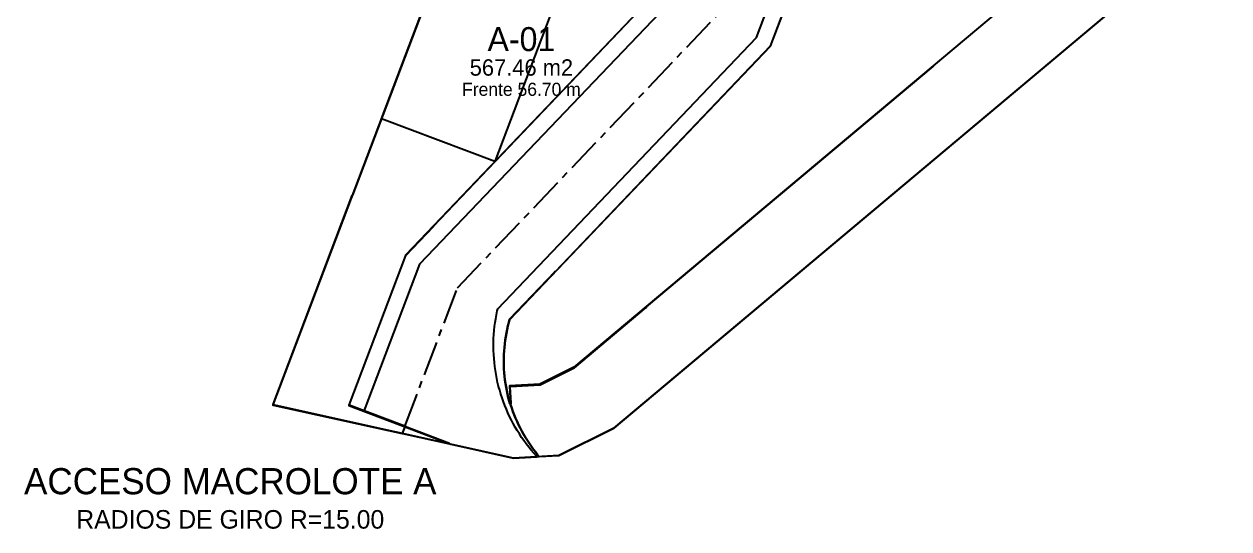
# Model space of a CAD drawing. Header units: metres. Extents: x 357856 to 358234, y 2285113 to 2285465.
# Drawn here: x 357856.5 to 357966.9, y 2285113.2 to 2285159.5 of the extents above; entities that cross this region are included whole.
import ezdxf
from ezdxf.enums import TextEntityAlignment as Align

# ---------------------------------------------------------------- set-up
doc = ezdxf.new("R2010")
doc.units = ezdxf.units.M
doc.linetypes.add('CENTER', pattern=[5.08, 3.175, -0.635, 0.635, -0.635])
for name, color, linetype in [('ACCESO', 1, 'Continuous'), ('BODEGA-HUELLA', 30, 'Continuous'), ('DONACION-AREA-VERDE', 3, 'Continuous'), ('LOTES', 2, 'Continuous'), ('POLIGONO', 5, 'Continuous'), ('TEXTO', 7, 'Continuous'), ('VIAL-ARROYO', 8, 'Continuous'), ('VIAL-DERECHO-VIA', 9, 'Continuous'), ('VIAL-EJE', 1, 'Continuous')]:
    doc.layers.add(name, color=color, linetype=linetype)

msp = doc.modelspace()

# ---------------------------------------------------------------- linework, layer by layer
at = {"layer": 'BODEGA-HUELLA'}
msp.add_lwpolyline([(357897.16, 2285171.79), (357907.55, 2285167.86), (357899.59, 2285146.86), (357889.2, 2285150.79), (357897.16, 2285171.79)], close=True, dxfattribs=at)
at = {"layer": 'DONACION-AREA-VERDE'}
msp.add_lwpolyline([(358058.69, 2285255.4), (357906.86, 2285128), (357906.86, 2285128), (357906.86, 2285128), (357906.86, 2285128), (357906.86, 2285128), (357906.86, 2285128), (357903.73, 2285126.45), (357903.73, 2285126.45), (357903.73, 2285126.45), (357903.73, 2285126.45), (357903.73, 2285126.45), (357903.73, 2285126.45), (357903.73, 2285126.45), (357903.73, 2285126.45), (357900.96, 2285126.29), (357900.96, 2285126.29), (357900.96, 2285126.29), (357900.96, 2285126.29), (357900.95, 2285126.29), (357900.95, 2285126.29), (357900.95, 2285126.29), (357900.95, 2285126.29), (357900.95, 2285126.29), (357900.95, 2285126.28), (357900.95, 2285126.28), (357900.95, 2285126.28), (357900.95, 2285126.28), (357900.95, 2285126.28), (357900.95, 2285126.28), (357900.95, 2285126.28), (357900.95, 2285126.28), (357900.95, 2285126.28), (357900.95, 2285126.28), (357900.95, 2285126.28), (357901.04, 2285124.62), (357901.04, 2285124.62), (357901.04, 2285124.62), (357901.04, 2285124.62), (357901.04, 2285124.62), (357901.04, 2285124.62), (357901.05, 2285124.59), (357901.05, 2285124.59), (357901.05, 2285124.59), (357901.05, 2285124.59), (357901.05, 2285124.59), (357901.05, 2285124.59), (357901.16, 2285124.27), (357901.16, 2285124.27), (357901.16, 2285124.27), (357901.16, 2285124.27), (357901.16, 2285124.27), (357901.16, 2285124.27), (357901.26, 2285123.96), (357901.26, 2285123.96), (357901.26, 2285123.96), (357901.26, 2285123.96), (357901.26, 2285123.96), (357901.26, 2285123.96), (357901.38, 2285123.65), (357901.38, 2285123.65), (357901.38, 2285123.65), (357901.38, 2285123.65), (357901.38, 2285123.65), (357901.38, 2285123.65), (357901.51, 2285123.34), (357901.51, 2285123.34), (357901.51, 2285123.34), (357901.51, 2285123.34), (357901.51, 2285123.34), (357901.51, 2285123.34), (357901.64, 2285123.04), (357901.64, 2285123.04), (357901.64, 2285123.04), (357901.64, 2285123.04), (357901.64, 2285123.04), (357901.64, 2285123.04), (357901.78, 2285122.74), (357901.78, 2285122.74), (357901.78, 2285122.74), (357901.78, 2285122.74), (357901.78, 2285122.74), (357901.78, 2285122.74), (357901.93, 2285122.44), (357901.93, 2285122.44), (357901.93, 2285122.44), (357901.93, 2285122.44), (357901.93, 2285122.44), (357901.93, 2285122.44), (357902.08, 2285122.15), (357902.08, 2285122.15), (357902.08, 2285122.15), (357902.08, 2285122.15), (357902.08, 2285122.15), (357902.08, 2285122.15), (357902.24, 2285121.86), (357902.24, 2285121.86), (357902.24, 2285121.86), (357902.24, 2285121.86), (357902.24, 2285121.86), (357902.24, 2285121.86), (357902.41, 2285121.57), (357902.41, 2285121.57), (357902.41, 2285121.57), (357902.41, 2285121.57), (357902.41, 2285121.57), (357902.41, 2285121.57), (357902.59, 2285121.29), (357902.59, 2285121.29), (357902.59, 2285121.29), (357902.59, 2285121.29), (357902.59, 2285121.29), (357902.59, 2285121.29), (357902.77, 2285121.02), (357902.77, 2285121.02), (357902.77, 2285121.02), (357902.77, 2285121.02), (357902.77, 2285121.02), (357902.77, 2285121.02), (357902.96, 2285120.74), (357902.96, 2285120.74), (357902.96, 2285120.74), (357902.96, 2285120.74), (357902.96, 2285120.74), (357902.96, 2285120.74), (357903.15, 2285120.48), (357903.15, 2285120.48), (357903.15, 2285120.48), (357903.15, 2285120.48), (357903.15, 2285120.48), (357903.15, 2285120.48), (357903.36, 2285120.21), (357903.36, 2285120.21), (357903.36, 2285120.21), (357903.36, 2285120.21), (357903.36, 2285120.21), (357903.36, 2285120.21), (357903.56, 2285119.96), (357903.56, 2285119.96), (357903.56, 2285119.96), (357903.56, 2285119.96), (357903.56, 2285119.96), (357903.56, 2285119.96), (357903.67, 2285119.83), (357903.67, 2285119.83), (357903.67, 2285119.83), (357903.67, 2285119.83), (357903.67, 2285119.83), (357903.67, 2285119.83), (357903.67, 2285119.83), (357903.67, 2285119.83), (357903.67, 2285119.83), (357903.67, 2285119.83), (357903.67, 2285119.83), (357903.67, 2285119.83), (357903.67, 2285119.82), (357903.67, 2285119.82), (357903.67, 2285119.82), (357903.67, 2285119.82), (357903.67, 2285119.82), (357903.67, 2285119.82), (357903.68, 2285119.82), (357903.68, 2285119.82), (357903.68, 2285119.82), (357903.68, 2285119.82), (357903.68, 2285119.82), (357903.68, 2285119.82), (357903.68, 2285119.82), (357903.68, 2285119.82), (357903.68, 2285119.82), (357903.68, 2285119.82), (357905.46, 2285119.92), (357905.46, 2285119.92), (357905.46, 2285119.92), (357905.46, 2285119.92), (357905.46, 2285119.92), (357905.46, 2285119.92), (357905.46, 2285119.92), (357905.46, 2285119.92), (357910.51, 2285122.42), (357910.51, 2285122.42), (357910.51, 2285122.42), (357910.51, 2285122.42), (357910.51, 2285122.42), (357910.51, 2285122.42), (358063.94, 2285251.16)], dxfattribs=at)
msp.add_lwpolyline([(357891.12, 2285121.96), (357891.12, 2285121.95), (357891.12, 2285121.95), (357891.12, 2285121.95), (357891.12, 2285121.95), (357891.12, 2285121.95), (357891.12, 2285121.95), (357891.12, 2285121.95), (357891.12, 2285121.95), (357891.12, 2285121.95), (357891.12, 2285121.95), (357891.12, 2285121.95), (357891.12, 2285121.94), (357891.12, 2285121.94), (357891.12, 2285121.94), (357891.12, 2285121.94), (357891.13, 2285121.94), (357891.13, 2285121.94), (357891.13, 2285121.94), (357895.44, 2285120.99), (357895.44, 2285120.99), (357895.44, 2285120.99), (357895.44, 2285120.99), (357895.44, 2285120.99), (357895.44, 2285120.99), (357895.45, 2285120.99), (357895.45, 2285120.99), (357895.45, 2285120.99), (357895.45, 2285120.99), (357895.45, 2285120.99), (357895.45, 2285120.99), (357895.45, 2285120.99), (357895.45, 2285120.99), (357895.45, 2285120.99), (357895.45, 2285120.99), (357895.45, 2285120.99), (357895.45, 2285120.99), (357895.45, 2285120.99), (357895.45, 2285120.99), (357895.45, 2285120.99), (357895.45, 2285121), (357895.45, 2285121), (357895.45, 2285121), (357895.45, 2285121), (357895.45, 2285121), (357895.45, 2285121), (357895.45, 2285121), (357895.45, 2285121), (357895.45, 2285121), (357895.45, 2285121), (357895.45, 2285121), (357895.45, 2285121), (357895.45, 2285121), (357895.45, 2285121), (357895.45, 2285121.01), (357895.45, 2285121.01), (357895.45, 2285121.01), (357891.36, 2285122.56), (357891.36, 2285122.56), (357891.36, 2285122.56), (357891.36, 2285122.56), (357891.35, 2285122.56), (357891.35, 2285122.56), (357891.35, 2285122.56), (357891.35, 2285122.56), (357891.35, 2285122.56), (357891.35, 2285122.56), (357891.35, 2285122.56), (357891.35, 2285122.55), (357891.35, 2285122.55), (357891.35, 2285122.55), (357891.35, 2285122.55), (357891.35, 2285122.55), (357891.34, 2285122.55), (357891.34, 2285122.55), (357891.34, 2285122.55), (357891.34, 2285122.55), (357891.12, 2285121.96), (357891.12, 2285121.96), (357891.12, 2285121.96)], close=True, dxfattribs=at)
at = {"layer": 'LOTES'}
for points in [[(357926.12, 2285160.8), (357924.85, 2285157.45), (357924.85, 2285157.45), (357924.85, 2285157.44), (357924.85, 2285157.44), (357924.85, 2285157.44), (357905.14, 2285136.76), (357905.14, 2285136.76), (357905.14, 2285136.76), (357905.13, 2285136.76), (357905.13, 2285136.76), (357905.13, 2285136.76), (357905.13, 2285136.76), (357905.13, 2285136.75), (357905.12, 2285136.75), (357905.12, 2285136.75), (357905.12, 2285136.75), (357905.12, 2285136.75), (357905.12, 2285136.75), (357905.12, 2285136.75), (357905.12, 2285136.75), (357905.12, 2285136.75), (357905.12, 2285136.75), (357905.12, 2285136.75), (357905.11, 2285136.75), (357905.11, 2285136.75), (357905.11, 2285136.75), (357905.11, 2285136.75), (357905.11, 2285136.75), (357905.11, 2285136.75), (357905.11, 2285136.75), (357905.11, 2285136.75), (357905.11, 2285136.75), (357905.11, 2285136.75), (357905.11, 2285136.75), (357905.11, 2285136.75), (357905.1, 2285136.75), (357905.1, 2285136.75), (357905.1, 2285136.75), (357905.1, 2285136.75), (357905.1, 2285136.75), (357905.1, 2285136.75), (357905.1, 2285136.75), (357905.1, 2285136.75), (357905.1, 2285136.75), (357905.1, 2285136.75), (357905.1, 2285136.75), (357905.1, 2285136.75), (357905.09, 2285136.75), (357905.09, 2285136.75), (357905.09, 2285136.75), (357905.09, 2285136.75), (357905.09, 2285136.75), (357905.09, 2285136.75), (357905.09, 2285136.75), (357905.09, 2285136.75), (357905.09, 2285136.75), (357905.09, 2285136.75), (357905.09, 2285136.75), (357905.09, 2285136.75), (357905.09, 2285136.75), (357905.08, 2285136.74), (357905.08, 2285136.74), (357905.08, 2285136.74), (357905.08, 2285136.74), (357905.08, 2285136.74), (357905.08, 2285136.74), (357905.08, 2285136.74), (357905.08, 2285136.74), (357905.08, 2285136.74), (357905.08, 2285136.74), (357905.08, 2285136.74), (357905.08, 2285136.74), (357905.08, 2285136.74), (357905.08, 2285136.74), (357905.08, 2285136.74), (357905.07, 2285136.74), (357905.07, 2285136.74), (357905.07, 2285136.74), (357905.07, 2285136.74), (357905.07, 2285136.74), (357905.07, 2285136.74), (357905.07, 2285136.74), (357905.07, 2285136.74), (357905.07, 2285136.74), (357905.07, 2285136.74), (357905.07, 2285136.74), (357905.07, 2285136.73), (357905.07, 2285136.73), (357905.07, 2285136.73), (357905.07, 2285136.73), (357905.07, 2285136.73), (357905.07, 2285136.73), (357905.07, 2285136.73), (357905.07, 2285136.73), (357905.07, 2285136.73), (357905.07, 2285136.73), (357905.07, 2285136.73), (357905.07, 2285136.73), (357900.95, 2285132.41), (357900.95, 2285132.41), (357900.95, 2285132.41), (357900.95, 2285132.41), (357900.95, 2285132.41), (357900.95, 2285132.41), (357900.95, 2285132.41), (357900.95, 2285132.41), (357900.95, 2285132.41), (357900.95, 2285132.41), (357900.95, 2285132.41), (357900.95, 2285132.41), (357900.95, 2285132.41), (357900.95, 2285132.41), (357900.95, 2285132.41), (357900.95, 2285132.41), (357900.95, 2285132.41), (357900.95, 2285132.41), (357900.95, 2285132.41), (357900.95, 2285132.41), (357900.95, 2285132.41), (357900.95, 2285132.41), (357900.95, 2285132.4), (357900.95, 2285132.4), (357900.94, 2285132.4), (357900.94, 2285132.4), (357900.94, 2285132.4), (357900.94, 2285132.4), (357900.94, 2285132.4), (357900.94, 2285132.4), (357900.94, 2285132.4), (357900.94, 2285132.4), (357900.94, 2285132.4), (357900.94, 2285132.4), (357900.94, 2285132.4), (357900.94, 2285132.4), (357900.94, 2285132.4), (357900.94, 2285132.4), (357900.94, 2285132.4), (357900.94, 2285132.4), (357900.94, 2285132.4), (357900.94, 2285132.4), (357900.94, 2285132.4), (357900.94, 2285132.4), (357900.94, 2285132.4), (357900.94, 2285132.4), (357900.94, 2285132.4), (357900.94, 2285132.4), (357900.94, 2285132.4), (357900.94, 2285132.4), (357900.94, 2285132.4), (357900.94, 2285132.4), (357900.94, 2285132.39), (357900.94, 2285132.39), (357900.94, 2285132.39), (357900.94, 2285132.39), (357900.94, 2285132.39), (357900.94, 2285132.39), (357900.94, 2285132.39), (357900.94, 2285132.39), (357900.94, 2285132.39), (357900.94, 2285132.39), (357900.93, 2285132.39), (357900.93, 2285132.39), (357900.93, 2285132.39), (357900.93, 2285132.39), (357900.93, 2285132.39), (357900.93, 2285132.39), (357900.93, 2285132.39), (357900.93, 2285132.39), (357900.93, 2285132.39), (357900.93, 2285132.39), (357900.93, 2285132.39), (357900.93, 2285132.39), (357900.93, 2285132.39), (357900.93, 2285132.39), (357900.93, 2285132.39), (357900.93, 2285132.39), (357900.93, 2285132.38), (357900.93, 2285132.38), (357900.93, 2285132.38), (357900.93, 2285132.38), (357900.93, 2285132.38), (357900.93, 2285132.38), (357900.93, 2285132.38), (357900.93, 2285132.38), (357900.93, 2285132.38), (357900.93, 2285132.38), (357900.93, 2285132.38), (357900.93, 2285132.38), (357900.93, 2285132.38), (357900.93, 2285132.38), (357900.93, 2285132.38), (357900.93, 2285132.38), (357900.93, 2285132.38), (357900.93, 2285132.38), (357900.93, 2285132.38), (357900.93, 2285132.38), (357900.93, 2285132.38), (357900.93, 2285132.38), (357900.93, 2285132.38), (357900.93, 2285132.38), (357900.93, 2285132.38), (357900.93, 2285132.38), (357900.93, 2285132.38), (357900.93, 2285132.38), (357900.93, 2285132.38), (357900.93, 2285132.38), (357900.86, 2285132.12), (357900.86, 2285132.12), (357900.86, 2285132.12), (357900.86, 2285132.12), (357900.86, 2285132.12), (357900.86, 2285132.12), (357900.86, 2285132.12), (357900.86, 2285132.12), (357900.78, 2285131.8), (357900.78, 2285131.8), (357900.78, 2285131.8), (357900.78, 2285131.8), (357900.78, 2285131.8), (357900.78, 2285131.8), (357900.78, 2285131.8), (357900.78, 2285131.8), (357900.7, 2285131.48), (357900.7, 2285131.48), (357900.7, 2285131.48), (357900.7, 2285131.48), (357900.7, 2285131.48), (357900.7, 2285131.48), (357900.7, 2285131.47), (357900.7, 2285131.47), (357900.63, 2285131.15), (357900.63, 2285131.15), (357900.63, 2285131.15), (357900.63, 2285131.15), (357900.63, 2285131.15), (357900.63, 2285131.15), (357900.63, 2285131.15), (357900.63, 2285131.15), (357900.58, 2285130.82), (357900.58, 2285130.82), (357900.57, 2285130.82), (357900.57, 2285130.82), (357900.57, 2285130.82), (357900.57, 2285130.82), (357900.57, 2285130.82), (357900.57, 2285130.82), (357900.52, 2285130.49), (357900.52, 2285130.49), (357900.52, 2285130.49), (357900.52, 2285130.49), (357900.52, 2285130.49), (357900.52, 2285130.49), (357900.52, 2285130.49), (357900.52, 2285130.49), (357900.48, 2285130.16), (357900.48, 2285130.16), (357900.48, 2285130.16), (357900.48, 2285130.16), (357900.48, 2285130.16), (357900.48, 2285130.16), (357900.48, 2285130.16), (357900.48, 2285130.16), (357900.45, 2285129.83), (357900.45, 2285129.83), (357900.45, 2285129.83), (357900.45, 2285129.83), (357900.45, 2285129.83), (357900.45, 2285129.83), (357900.45, 2285129.83), (357900.45, 2285129.83), (357900.42, 2285129.5), (357900.42, 2285129.5), (357900.42, 2285129.5), (357900.42, 2285129.5), (357900.42, 2285129.5), (357900.42, 2285129.5), (357900.42, 2285129.5), (357900.42, 2285129.5), (357900.4, 2285129.17), (357900.4, 2285129.17), (357900.4, 2285129.17), (357900.4, 2285129.17), (357900.4, 2285129.17), (357900.4, 2285129.17), (357900.4, 2285129.17), (357900.4, 2285129.17), (357900.39, 2285128.84), (357900.39, 2285128.84), (357900.39, 2285128.84), (357900.39, 2285128.84), (357900.39, 2285128.84), (357900.39, 2285128.84), (357900.39, 2285128.83), (357900.39, 2285128.83), (357900.39, 2285128.5), (357900.39, 2285128.5), (357900.39, 2285128.5), (357900.39, 2285128.5), (357900.39, 2285128.5), (357900.39, 2285128.5), (357900.39, 2285128.5), (357900.39, 2285128.5), (357900.39, 2285128.17), (357900.39, 2285128.17), (357900.39, 2285128.17), (357900.39, 2285128.17), (357900.39, 2285128.17), (357900.39, 2285128.17), (357900.39, 2285128.17), (357900.39, 2285128.17), (357900.41, 2285127.84), (357900.41, 2285127.84), (357900.41, 2285127.84), (357900.41, 2285127.84), (357900.41, 2285127.84), (357900.41, 2285127.84), (357900.41, 2285127.84), (357900.41, 2285127.84), (357900.43, 2285127.51), (357900.43, 2285127.51), (357900.43, 2285127.51), (357900.43, 2285127.51), (357900.43, 2285127.51), (357900.43, 2285127.5), (357900.43, 2285127.5), (357900.43, 2285127.5), (357900.46, 2285127.17), (357900.46, 2285127.17), (357900.46, 2285127.17), (357900.46, 2285127.17), (357900.46, 2285127.17), (357900.46, 2285127.17), (357900.46, 2285127.17), (357900.46, 2285127.17), (357900.5, 2285126.84), (357900.5, 2285126.84), (357900.5, 2285126.84), (357900.5, 2285126.84), (357900.5, 2285126.84), (357900.5, 2285126.84), (357900.5, 2285126.84), (357900.5, 2285126.84), (357900.55, 2285126.51), (357900.55, 2285126.51), (357900.55, 2285126.51), (357900.55, 2285126.51), (357900.55, 2285126.51), (357900.55, 2285126.51), (357900.55, 2285126.51), (357900.55, 2285126.51), (357900.6, 2285126.19), (357900.6, 2285126.19), (357900.6, 2285126.19), (357900.6, 2285126.19), (357900.6, 2285126.19), (357900.6, 2285126.19), (357900.6, 2285126.18), (357900.6, 2285126.18), (357900.66, 2285125.86), (357900.66, 2285125.86), (357900.67, 2285125.86), (357900.67, 2285125.86), (357900.67, 2285125.86), (357900.67, 2285125.86), (357900.67, 2285125.86), (357900.67, 2285125.86), (357900.74, 2285125.53), (357900.74, 2285125.53), (357900.74, 2285125.53), (357900.74, 2285125.53), (357900.74, 2285125.53), (357900.74, 2285125.53), (357900.74, 2285125.53), (357900.74, 2285125.53), (357900.81, 2285125.21), (357900.81, 2285125.21), (357900.81, 2285125.21), (357900.81, 2285125.21), (357900.81, 2285125.21), (357900.81, 2285125.21), (357900.81, 2285125.21), (357900.81, 2285125.21), (357900.9, 2285124.89), (357900.9, 2285124.89), (357900.9, 2285124.89), (357900.9, 2285124.89), (357900.9, 2285124.89), (357900.9, 2285124.89), (357900.9, 2285124.89), (357900.9, 2285124.89), (357900.96, 2285124.69), (357900.96, 2285124.69), (357900.96, 2285124.69), (357900.96, 2285124.69), (357900.96, 2285124.69), (357900.96, 2285124.69), (357900.96, 2285124.69), (357900.96, 2285124.69), (357900.96, 2285124.69), (357900.96, 2285124.69), (357900.96, 2285124.69), (357900.96, 2285124.69), (357900.96, 2285124.69), (357900.96, 2285124.69), (357900.96, 2285124.68), (357900.96, 2285124.68), (357900.96, 2285124.68), (357900.96, 2285124.68), (357900.96, 2285124.68), (357900.96, 2285124.68), (357900.96, 2285124.68), (357900.96, 2285124.68), (357900.96, 2285124.68), (357900.96, 2285124.68), (357900.96, 2285124.68), (357900.96, 2285124.68), (357900.96, 2285124.68), (357900.96, 2285124.68), (357900.96, 2285124.68), (357900.96, 2285124.68), (357900.96, 2285124.68), (357900.96, 2285124.68), (357900.96, 2285124.68), (357900.96, 2285124.68), (357900.97, 2285124.68), (357900.97, 2285124.68), (357900.97, 2285124.68), (357900.97, 2285124.68), (357900.97, 2285124.68), (357900.97, 2285124.67), (357900.97, 2285124.67), (357900.97, 2285124.67), (357900.97, 2285124.67), (357900.97, 2285124.67), (357900.97, 2285124.67), (357900.97, 2285124.67), (357900.97, 2285124.67), (357900.97, 2285124.67), (357900.97, 2285124.67), (357900.97, 2285124.67), (357900.97, 2285124.67), (357900.97, 2285124.67), (357900.97, 2285124.67), (357900.97, 2285124.66), (357900.97, 2285124.66), (357900.97, 2285124.66), (357900.97, 2285124.66), (357900.98, 2285124.66), (357900.98, 2285124.66), (357900.98, 2285124.66), (357900.98, 2285124.66), (357900.98, 2285124.66), (357900.98, 2285124.66), (357900.98, 2285124.66), (357900.98, 2285124.66), (357900.98, 2285124.66), (357900.98, 2285124.66), (357900.98, 2285124.66), (357900.98, 2285124.66), (357900.98, 2285124.65), (357900.98, 2285124.65), (357900.98, 2285124.65), (357900.98, 2285124.65), (357900.98, 2285124.65), (357900.99, 2285124.65), (357900.99, 2285124.65), (357900.99, 2285124.65), (357900.99, 2285124.65), (357900.99, 2285124.65), (357900.99, 2285124.65), (357900.99, 2285124.65), (357900.99, 2285124.65), (357900.99, 2285124.65), (357900.99, 2285124.65), (357900.99, 2285124.65), (357900.99, 2285124.65), (357900.99, 2285124.65), (357900.99, 2285124.65), (357901, 2285124.65), (357901, 2285124.65), (357901, 2285124.65), (357901, 2285124.64), (357901, 2285124.64), (357901, 2285124.64), (357901, 2285124.64), (357901, 2285124.64), (357901, 2285124.64), (357901, 2285124.64), (357901, 2285124.64), (357901, 2285124.64), (357901, 2285124.64), (357901.01, 2285124.64), (357901.01, 2285124.64), (357901.01, 2285124.64), (357901.01, 2285124.64), (357901.01, 2285124.64), (357901.01, 2285124.64), (357901.01, 2285124.64), (357901.01, 2285124.64), (357901.01, 2285124.64), (357901.01, 2285124.64), (357901.01, 2285124.64), (357901.01, 2285124.64), (357901.02, 2285124.64), (357901.02, 2285124.64), (357901.02, 2285124.64), (357901.02, 2285124.64), (357901.02, 2285124.64), (357901.02, 2285124.64), (357901.02, 2285124.64), (357901.02, 2285124.64), (357901.02, 2285124.64), (357901.02, 2285124.64), (357901.02, 2285124.64), (357901.02, 2285124.64), (357901.03, 2285124.64), (357901.03, 2285124.64), (357901.03, 2285124.64), (357901.03, 2285124.64), (357901.03, 2285124.64), (357901.03, 2285124.64), (357901.03, 2285124.64), (357901.03, 2285124.64), (357901.03, 2285124.64), (357901.03, 2285124.64), (357901.03, 2285124.64), (357901.03, 2285124.64), (357901.04, 2285124.64), (357901.04, 2285124.64), (357901.04, 2285124.64), (357901.04, 2285124.64), (357901.04, 2285124.64), (357901.04, 2285124.64), (357901.04, 2285124.64), (357901.04, 2285124.64), (357901.04, 2285124.64), (357901.04, 2285124.64), (357901.04, 2285124.64), (357901.04, 2285124.64), (357901.05, 2285124.64), (357901.05, 2285124.64), (357901.05, 2285124.64), (357901.05, 2285124.64), (357901.05, 2285124.64), (357901.05, 2285124.64), (357901.05, 2285124.64), (357901.05, 2285124.64), (357901.05, 2285124.64), (357901.05, 2285124.64), (357901.05, 2285124.64), (357901.05, 2285124.64), (357901.06, 2285124.64), (357901.06, 2285124.64), (357901.06, 2285124.64), (357901.06, 2285124.64), (357901.06, 2285124.64), (357901.06, 2285124.64), (357901.06, 2285124.65), (357901.06, 2285124.65), (357901.06, 2285124.65), (357901.06, 2285124.65), (357901.06, 2285124.65), (357901.06, 2285124.65), (357901.06, 2285124.65), (357901.06, 2285124.65), (357901.07, 2285124.65), (357901.07, 2285124.65), (357901.07, 2285124.65), (357901.07, 2285124.65), (357901.07, 2285124.65), (357901.07, 2285124.65), (357901.07, 2285124.65), (357901.07, 2285124.65), (357901.07, 2285124.65), (357901.07, 2285124.65), (357901.07, 2285124.65), (357901.07, 2285124.65), (357901.07, 2285124.65), (357901.07, 2285124.66), (357901.08, 2285124.66), (357901.08, 2285124.66), (357901.08, 2285124.66), (357901.08, 2285124.66), (357901.08, 2285124.66), (357901.08, 2285124.66), (357901.08, 2285124.66), (357901.08, 2285124.66), (357901.08, 2285124.66), (357901.08, 2285124.66), (357901.08, 2285124.66), (357901.08, 2285124.66), (357901.08, 2285124.66), (357901.08, 2285124.66), (357901.08, 2285124.66), (357901.08, 2285124.67), (357901.08, 2285124.67), (357901.08, 2285124.67), (357901.09, 2285124.67), (357901.09, 2285124.67), (357901.09, 2285124.67), (357901.09, 2285124.67), (357901.09, 2285124.67), (357901.09, 2285124.67), (357901.09, 2285124.67), (357901.09, 2285124.67), (357901.09, 2285124.67), (357901.09, 2285124.67), (357901.09, 2285124.67), (357901.09, 2285124.67), (357901.09, 2285124.68), (357901.09, 2285124.68), (357901.09, 2285124.68), (357901.09, 2285124.68), (357901.09, 2285124.68), (357901.09, 2285124.68), (357901.09, 2285124.68), (357901.09, 2285124.68), (357901.09, 2285124.68), (357901.09, 2285124.68), (357901.09, 2285124.68), (357901.09, 2285124.68), (357901.09, 2285124.69), (357901.09, 2285124.69), (357901.1, 2285124.69), (357901.1, 2285124.69), (357901.1, 2285124.69), (357901.1, 2285124.69), (357901.1, 2285124.69), (357901.1, 2285124.69), (357901.1, 2285124.69), (357901.1, 2285124.69), (357901.1, 2285124.69), (357901.1, 2285124.69), (357901.1, 2285124.7), (357901.1, 2285124.7), (357901.1, 2285124.7), (357901.1, 2285124.7), (357901.1, 2285124.7), (357901.1, 2285124.7), (357901.1, 2285124.7), (357901.1, 2285124.7), (357901.1, 2285124.7), (357901.1, 2285124.7), (357901.1, 2285124.7), (357901.1, 2285124.7), (357901.1, 2285124.7), (357901.1, 2285124.7), (357901.1, 2285124.7), (357901.1, 2285124.7), (357901.1, 2285124.71), (357901.1, 2285124.71), (357901.1, 2285124.71), (357901.1, 2285124.71), (357901.1, 2285124.71), (357901.1, 2285124.71), (357901.1, 2285124.71), (357901.1, 2285124.71), (357901.1, 2285124.71), (357901.1, 2285124.71), (357901.1, 2285124.71), (357901.1, 2285124.71), (357901.1, 2285124.71), (357901.1, 2285124.71), (357901.1, 2285124.71), (357901.1, 2285124.71), (357901.1, 2285124.71), (357901.1, 2285124.71), (357901.1, 2285124.71), (357901.1, 2285124.71), (357901.1, 2285124.71), (357901.1, 2285124.71), (357901.1, 2285124.71), (357901.1, 2285124.71), (357901.1, 2285124.71), (357901.1, 2285124.71), (357901.1, 2285124.71), (357901.1, 2285124.71), (357901.01, 2285126.21), (357901.01, 2285126.21), (357901.01, 2285126.21), (357901.01, 2285126.22), (357901.01, 2285126.22), (357901.01, 2285126.22), (357901.01, 2285126.22), (357901.02, 2285126.22), (357901.02, 2285126.22), (357901.02, 2285126.23), (357901.02, 2285126.23), (357901.02, 2285126.23), (357901.02, 2285126.23), (357901.02, 2285126.23), (357901.03, 2285126.23), (357901.03, 2285126.23), (357901.03, 2285126.23), (357903.73, 2285126.39), (357903.73, 2285126.39), (357903.73, 2285126.39), (357903.73, 2285126.39), (357903.73, 2285126.39), (357903.73, 2285126.39), (357903.73, 2285126.39), (357903.73, 2285126.39), (357903.73, 2285126.39), (357903.73, 2285126.39), (357903.73, 2285126.39), (357903.73, 2285126.39), (357903.74, 2285126.39), (357903.74, 2285126.39), (357903.74, 2285126.39), (357903.74, 2285126.39), (357903.74, 2285126.39), (357903.74, 2285126.39), (357903.74, 2285126.39), (357903.74, 2285126.39), (357903.74, 2285126.39), (357903.74, 2285126.39), (357903.74, 2285126.39), (357903.74, 2285126.39), (357903.74, 2285126.39), (357903.74, 2285126.39), (357903.74, 2285126.39), (357903.74, 2285126.39), (357903.74, 2285126.39), (357903.74, 2285126.39), (357903.74, 2285126.39), (357903.74, 2285126.39), (357903.74, 2285126.39), (357903.74, 2285126.39), (357903.74, 2285126.39), (357903.74, 2285126.39), (357903.74, 2285126.39), (357903.74, 2285126.39), (357903.74, 2285126.39), (357903.74, 2285126.39), (357903.74, 2285126.39), (357903.74, 2285126.39), (357903.74, 2285126.39), (357903.74, 2285126.39), (357903.75, 2285126.39), (357903.75, 2285126.39), (357903.75, 2285126.39), (357903.75, 2285126.39), (357903.75, 2285126.39), (357903.75, 2285126.39), (357903.75, 2285126.39), (357903.75, 2285126.39), (357903.75, 2285126.39), (357903.75, 2285126.39), (357903.75, 2285126.39), (357903.75, 2285126.39), (357903.75, 2285126.39), (357903.75, 2285126.39), (357903.75, 2285126.39), (357903.75, 2285126.39), (357903.75, 2285126.39), (357903.75, 2285126.39), (357903.75, 2285126.39), (357903.75, 2285126.39), (357903.75, 2285126.39), (357903.75, 2285126.39), (357903.75, 2285126.39), (357903.75, 2285126.39), (357903.75, 2285126.39), (357903.75, 2285126.39), (357903.75, 2285126.39), (357903.75, 2285126.39), (357903.75, 2285126.39), (357903.76, 2285126.39), (357903.76, 2285126.39), (357903.76, 2285126.39), (357903.76, 2285126.39), (357903.76, 2285126.39), (357903.76, 2285126.39), (357903.76, 2285126.39), (357903.76, 2285126.39), (357903.76, 2285126.39), (357903.76, 2285126.39), (357903.76, 2285126.39), (357903.76, 2285126.39), (357903.76, 2285126.39), (357903.76, 2285126.39), (357903.76, 2285126.39), (357903.76, 2285126.39), (357903.76, 2285126.39), (357903.76, 2285126.39), (357903.76, 2285126.39), (357903.76, 2285126.39), (357903.76, 2285126.39), (357903.76, 2285126.39), (357903.76, 2285126.39), (357903.76, 2285126.39), (357903.76, 2285126.39), (357903.76, 2285126.39), (357903.76, 2285126.39), (357906.88, 2285127.94), (357906.88, 2285127.94), (357906.88, 2285127.94), (357906.88, 2285127.94), (357906.88, 2285127.95), (357906.89, 2285127.95), (357906.89, 2285127.95), (357906.89, 2285127.95), (357906.89, 2285127.95), (357906.89, 2285127.95), (357906.89, 2285127.95), (357906.89, 2285127.95), (357906.89, 2285127.95), (357906.89, 2285127.95), (357906.89, 2285127.95), (357906.89, 2285127.95), (357906.89, 2285127.95), (357906.89, 2285127.95), (357906.89, 2285127.95), (357906.89, 2285127.95), (357906.89, 2285127.95), (357906.89, 2285127.95), (357906.89, 2285127.95), (357906.89, 2285127.95), (357906.89, 2285127.95), (357906.89, 2285127.95), (357906.89, 2285127.95), (357906.89, 2285127.95), (357906.89, 2285127.95), (357906.89, 2285127.95), (357906.89, 2285127.95), (357906.89, 2285127.95), (357906.89, 2285127.95), (357906.89, 2285127.95), (357906.89, 2285127.95), (357906.89, 2285127.95), (357906.89, 2285127.95), (357906.89, 2285127.95), (357906.89, 2285127.95), (357906.89, 2285127.95), (357906.89, 2285127.95), (357906.89, 2285127.95), (357906.9, 2285127.95), (357906.9, 2285127.95), (357906.9, 2285127.95), (357906.9, 2285127.95), (357906.9, 2285127.95), (357906.9, 2285127.95), (357906.9, 2285127.95), (357906.9, 2285127.95), (357906.9, 2285127.95), (357906.9, 2285127.95), (357906.9, 2285127.95), (357906.9, 2285127.95), (357906.9, 2285127.95), (357906.9, 2285127.95), (357906.9, 2285127.95), (357906.9, 2285127.95), (357906.9, 2285127.95), (357906.9, 2285127.95), (357906.9, 2285127.95), (357906.9, 2285127.95), (357906.9, 2285127.95), (357906.9, 2285127.95), (357913.48, 2285133.48), (357913.48, 2285133.48), (357913.48, 2285133.48), (357913.48, 2285133.48), (357913.48, 2285133.48), (357913.48, 2285133.48), (357913.48, 2285133.48), (357913.48, 2285133.48), (357913.49, 2285133.48), (357913.49, 2285133.48), (357913.49, 2285133.48), (357913.49, 2285133.48), (357913.49, 2285133.48), (357913.49, 2285133.48), (357913.49, 2285133.48), (357913.49, 2285133.48), (357913.49, 2285133.48), (357913.49, 2285133.48), (357913.49, 2285133.48), (357913.49, 2285133.48), (357913.49, 2285133.48), (357913.49, 2285133.48), (357913.49, 2285133.48), (357913.49, 2285133.49), (357913.49, 2285133.49), (357913.49, 2285133.49), (357913.49, 2285133.49), (357913.49, 2285133.49), (357913.49, 2285133.49), (357913.49, 2285133.49), (357913.49, 2285133.49), (357913.49, 2285133.49), (357913.49, 2285133.49), (357913.5, 2285133.49), (357913.5, 2285133.49), (357913.5, 2285133.49), (357913.5, 2285133.49), (357913.5, 2285133.49), (357913.5, 2285133.5), (357913.5, 2285133.5), (357913.5, 2285133.5), (357913.5, 2285133.5), (357913.5, 2285133.5), (357913.5, 2285133.5), (357913.5, 2285133.5), (357913.5, 2285133.5), (357913.5, 2285133.5), (357913.5, 2285133.5), (357913.5, 2285133.5), (357913.5, 2285133.5), (357913.5, 2285133.5), (357913.5, 2285133.51), (357913.5, 2285133.51), (357913.5, 2285133.51), (357913.5, 2285133.51), (357913.5, 2285133.51), (357913.5, 2285133.51), (357913.5, 2285133.51), (357913.51, 2285133.51), (357913.51, 2285133.51), (357913.51, 2285133.51), (357913.51, 2285133.51), (357913.51, 2285133.51), (357913.51, 2285133.51), (357913.51, 2285133.52), (357913.51, 2285133.52), (357913.51, 2285133.52), (357913.51, 2285133.52), (357913.51, 2285133.52), (357913.51, 2285133.52), (357913.51, 2285133.52), (357913.51, 2285133.52), (357913.51, 2285133.52), (357913.51, 2285133.52), (357913.51, 2285133.52), (357913.51, 2285133.53), (357913.51, 2285133.53), (357913.51, 2285133.53), (357913.51, 2285133.53), (357913.51, 2285133.53), (357913.51, 2285133.53), (357913.51, 2285133.53), (357913.51, 2285133.53), (357913.51, 2285133.53), (357913.51, 2285133.53), (357913.51, 2285133.54), (357913.51, 2285133.54), (357913.51, 2285133.54), (357913.51, 2285133.54), (357913.51, 2285133.54), (357913.51, 2285133.54), (357913.52, 2285133.55), (357939.79, 2285155.59), (357939.79, 2285155.59), (357939.79, 2285155.59), (357939.79, 2285155.59), (357939.79, 2285155.59), (357939.79, 2285155.59), (357939.8, 2285155.6), (357939.8, 2285155.6), (357939.8, 2285155.6), (357939.8, 2285155.6), (357939.8, 2285155.6), (357939.8, 2285155.6), (357939.8, 2285155.6), (357939.8, 2285155.6), (357939.8, 2285155.6), (357939.8, 2285155.6), (357939.8, 2285155.61), (357939.8, 2285155.61), (357939.8, 2285155.61), (357939.8, 2285155.61), (357939.81, 2285155.61), (357939.81, 2285155.61), (357939.81, 2285155.61), (357939.81, 2285155.61), (357939.81, 2285155.61), (357939.81, 2285155.62), (357939.81, 2285155.62), (357939.81, 2285155.62), (357939.81, 2285155.62), (357939.81, 2285155.62), (357939.81, 2285155.62), (357939.81, 2285155.62), (357939.81, 2285155.62), (357939.81, 2285155.63), (357939.81, 2285155.63), (357939.81, 2285155.63), (357939.81, 2285155.63), (357939.81, 2285155.63), (357939.81, 2285155.63), (357939.81, 2285155.63), (357939.81, 2285155.63), (357939.81, 2285155.63), (357939.81, 2285155.64), (357939.81, 2285155.64), (357939.81, 2285155.64), (357939.81, 2285155.64), (357939.81, 2285155.64), (357939.81, 2285155.65), (357939.81, 2285155.65), (357939.81, 2285155.65), (357939.81, 2285155.65), (357939.82, 2285155.65), (357966.11, 2285177.72)], [(357897.16, 2285171.77), (357886.55, 2285143.78), (357886.55, 2285143.77), (357886.55, 2285143.77), (357886.55, 2285143.77), (357886.55, 2285143.77), (357886.55, 2285143.77), (357886.55, 2285143.77), (357886.55, 2285143.77), (357886.54, 2285143.77), (357886.54, 2285143.76), (357886.54, 2285143.76), (357886.54, 2285143.76), (357886.54, 2285143.76), (357886.54, 2285143.76), (357886.54, 2285143.76), (357886.53, 2285143.76), (357886.53, 2285143.76), (357886.53, 2285143.76), (357886.53, 2285143.76), (357886.53, 2285143.76), (357886.52, 2285143.76), (357886.52, 2285143.76), (357886.52, 2285143.76), (357886.52, 2285143.75), (357886.52, 2285143.75), (357886.52, 2285143.75), (357886.52, 2285143.75), (357886.51, 2285143.75), (357886.51, 2285143.75), (357886.51, 2285143.75), (357886.51, 2285143.74), (357886.51, 2285143.74), (357886.51, 2285143.74), (357886.51, 2285143.74), (357886.51, 2285143.74), (357886.51, 2285143.74), (357886.51, 2285143.74), (357886.51, 2285143.74), (357879.25, 2285124.59), (357879.25, 2285124.59), (357879.25, 2285124.59), (357879.25, 2285124.59), (357879.25, 2285124.59), (357879.25, 2285124.59), (357879.25, 2285124.59), (357879.25, 2285124.59), (357879.25, 2285124.59), (357879.25, 2285124.59), (357879.25, 2285124.59), (357879.25, 2285124.59), (357879.25, 2285124.58), (357879.25, 2285124.58), (357879.25, 2285124.58), (357879.25, 2285124.58), (357879.25, 2285124.58), (357879.25, 2285124.57), (357879.25, 2285124.57), (357879.25, 2285124.57), (357879.25, 2285124.57), (357879.25, 2285124.57), (357879.25, 2285124.56), (357879.25, 2285124.56), (357879.25, 2285124.56), (357879.25, 2285124.56), (357879.25, 2285124.56), (357879.25, 2285124.55), (357879.26, 2285124.55), (357879.26, 2285124.55), (357879.26, 2285124.55), (357879.26, 2285124.55), (357879.26, 2285124.55), (357879.26, 2285124.55), (357879.26, 2285124.54), (357879.27, 2285124.54), (357879.27, 2285124.54), (357879.27, 2285124.54), (357879.27, 2285124.54), (357879.27, 2285124.54), (357879.27, 2285124.54), (357879.28, 2285124.54), (357879.28, 2285124.54), (357879.28, 2285124.54), (357879.28, 2285124.54), (357879.28, 2285124.54), (357879.28, 2285124.54), (357879.28, 2285124.54), (357879.28, 2285124.54), (357879.28, 2285124.54), (357879.28, 2285124.54), (357879.28, 2285124.54), (357879.28, 2285124.54), (357891.1, 2285121.92), (357891.1, 2285121.92), (357891.1, 2285121.92), (357891.1, 2285121.92), (357891.1, 2285121.92), (357891.1, 2285121.92), (357891.1, 2285121.92), (357891.11, 2285121.92), (357891.11, 2285121.92), (357891.11, 2285121.92), (357891.11, 2285121.92), (357891.11, 2285121.92), (357891.12, 2285121.92), (357891.12, 2285121.92), (357891.12, 2285121.92), (357891.12, 2285121.92), (357891.12, 2285121.92), (357891.13, 2285121.92), (357891.13, 2285121.92), (357891.13, 2285121.92), (357891.13, 2285121.92), (357891.13, 2285121.92), (357891.13, 2285121.93), (357891.13, 2285121.93), (357891.14, 2285121.93), (357891.14, 2285121.93), (357891.14, 2285121.93), (357891.14, 2285121.93), (357891.14, 2285121.93), (357891.14, 2285121.93), (357891.14, 2285121.94), (357891.14, 2285121.94), (357891.14, 2285121.94), (357891.15, 2285121.94), (357891.15, 2285121.94), (357891.15, 2285121.94), (357891.15, 2285121.94), (357891.15, 2285121.94), (357891.37, 2285122.54), (357891.37, 2285122.54), (357891.37, 2285122.54), (357891.37, 2285122.54), (357891.37, 2285122.54), (357891.37, 2285122.54), (357891.37, 2285122.54), (357891.37, 2285122.55), (357891.37, 2285122.55), (357891.37, 2285122.55), (357891.37, 2285122.55), (357891.37, 2285122.55), (357891.37, 2285122.56), (357891.37, 2285122.56), (357891.37, 2285122.56), (357891.37, 2285122.56), (357891.37, 2285122.56), (357891.37, 2285122.57), (357891.37, 2285122.57), (357891.37, 2285122.57), (357891.37, 2285122.57), (357891.37, 2285122.57), (357891.37, 2285122.57), (357891.37, 2285122.58), (357891.37, 2285122.58), (357891.37, 2285122.58), (357891.36, 2285122.58), (357891.36, 2285122.58), (357891.36, 2285122.58), (357891.36, 2285122.58), (357891.36, 2285122.59), (357891.36, 2285122.59), (357891.36, 2285122.59), (357891.35, 2285122.59), (357891.35, 2285122.59), (357891.35, 2285122.59), (357891.35, 2285122.59), (357891.35, 2285122.59), (357891.35, 2285122.59), (357891.35, 2285122.59), (357886.26, 2285124.52), (357886.26, 2285124.52), (357886.26, 2285124.52), (357886.26, 2285124.52), (357886.26, 2285124.52), (357886.25, 2285124.52), (357886.25, 2285124.53), (357886.25, 2285124.53), (357886.25, 2285124.53), (357886.25, 2285124.53), (357886.25, 2285124.53), (357886.25, 2285124.53), (357886.25, 2285124.54), (357886.25, 2285124.54), (357886.25, 2285124.54), (357886.25, 2285124.54), (357886.25, 2285124.54), (357891.44, 2285138.25), (357891.44, 2285138.25), (357891.44, 2285138.25), (357891.45, 2285138.25), (357891.45, 2285138.25), (357893.97, 2285140.9), (357893.97, 2285140.9), (357893.97, 2285140.9), (357893.97, 2285140.9), (357893.97, 2285140.9), (357893.97, 2285140.9), (357893.97, 2285140.9), (357893.97, 2285140.9), (357893.97, 2285140.9), (357893.97, 2285140.9), (357893.97, 2285140.91), (357893.97, 2285140.91), (357893.97, 2285140.91), (357893.98, 2285140.91), (357893.98, 2285140.91), (357893.98, 2285140.92), (357893.98, 2285140.92), (357893.98, 2285140.92), (357893.98, 2285140.92), (357893.98, 2285140.92), (357893.98, 2285140.93), (357893.98, 2285140.93), (357893.98, 2285140.93), (357893.98, 2285140.93), (357893.98, 2285140.93), (357893.98, 2285140.93), (357893.98, 2285140.93), (357893.97, 2285140.94), (357893.97, 2285140.94), (357893.97, 2285140.94), (357893.97, 2285140.94), (357893.97, 2285140.94), (357893.98, 2285140.95), (357893.98, 2285140.95), (357893.98, 2285140.95), (357893.98, 2285140.95), (357893.98, 2285140.95), (357893.98, 2285140.95), (357915.38, 2285163.4)]]:
    msp.add_lwpolyline(points, dxfattribs=at)
at = {"layer": 'POLIGONO'}
msp.add_lwpolyline([(357879.27, 2285124.57), (357941.62, 2285289.07), (358060.31, 2285262.57), (358062.26, 2285261.77), (358063.93, 2285260.34), (358065.12, 2285258.56), (358065.64, 2285256.29), (358065.51, 2285254.15), (358063.95, 2285251.17), (357910.51, 2285122.42), (357905.46, 2285119.92), (357901.33, 2285119.68), (357879.27, 2285124.57)], close=True, dxfattribs=at)
at = {"layer": 'VIAL-ARROYO'}
msp.add_lwpolyline([(357916.67, 2285162.59), (357892.71, 2285137.45), (357892.71, 2285137.45), (357892.71, 2285137.45), (357892.71, 2285137.45), (357892.71, 2285137.45), (357887.61, 2285123.99), (357887.61, 2285123.98), (357887.61, 2285123.98), (357887.61, 2285123.98), (357887.61, 2285123.98), (357887.61, 2285123.98), (357887.61, 2285123.98), (357887.61, 2285123.98), (357887.61, 2285123.98), (357887.61, 2285123.98), (357887.61, 2285123.98), (357887.61, 2285123.98), (357887.61, 2285123.98), (357887.61, 2285123.97), (357887.61, 2285123.97), (357887.62, 2285123.97), (357887.62, 2285123.97), (357895.08, 2285121.15), (357895.58, 2285120.96), (357895.58, 2285120.96), (357901.33, 2285119.68), (357901.33, 2285119.68), (357901.33, 2285119.68), (357901.33, 2285119.68), (357901.33, 2285119.68), (357903.44, 2285119.8), (357903.44, 2285119.8), (357903.45, 2285119.8), (357903.45, 2285119.8), (357903.45, 2285119.8), (357903.45, 2285119.81), (357903.45, 2285119.81), (357903.45, 2285119.81), (357903.45, 2285119.81), (357903.45, 2285119.81), (357903.45, 2285119.81), (357903.45, 2285119.81), (357903.45, 2285119.81), (357903.45, 2285119.81), (357903.45, 2285119.81), (357903.45, 2285119.81), (357903.45, 2285119.81), (357903.45, 2285119.82), (357903.45, 2285119.82), (357903.45, 2285119.82), (357903.45, 2285119.82), (357903.45, 2285119.82), (357903.45, 2285119.82), (357903.45, 2285119.82), (357903.43, 2285119.85), (357903.43, 2285119.85), (357903.18, 2285120.12), (357903.18, 2285120.12), (357902.94, 2285120.4), (357902.94, 2285120.4), (357902.71, 2285120.69), (357902.71, 2285120.69), (357902.49, 2285120.98), (357902.49, 2285120.98), (357902.27, 2285121.28), (357902.27, 2285121.28), (357902.06, 2285121.58), (357902.06, 2285121.58), (357901.86, 2285121.89), (357901.86, 2285121.89), (357901.66, 2285122.2), (357901.66, 2285122.2), (357901.47, 2285122.51), (357901.47, 2285122.51), (357901.29, 2285122.84), (357901.29, 2285122.84), (357901.12, 2285123.16), (357901.12, 2285123.16), (357900.96, 2285123.49), (357900.96, 2285123.49), (357900.8, 2285123.83), (357900.8, 2285123.83), (357900.66, 2285124.16), (357900.66, 2285124.16), (357900.52, 2285124.5), (357900.52, 2285124.5), (357900.39, 2285124.85), (357900.39, 2285124.85), (357900.27, 2285125.2), (357900.27, 2285125.2), (357900.15, 2285125.55), (357900.15, 2285125.55), (357900.05, 2285125.9), (357900.05, 2285125.9), (357899.95, 2285126.25), (357899.95, 2285126.25), (357899.86, 2285126.61), (357899.86, 2285126.61), (357899.79, 2285126.97), (357899.79, 2285126.97), (357899.72, 2285127.33), (357899.72, 2285127.33), (357899.66, 2285127.7), (357899.66, 2285127.7), (357899.6, 2285128.06), (357899.6, 2285128.06), (357899.56, 2285128.43), (357899.56, 2285128.43), (357899.53, 2285128.79), (357899.53, 2285128.79), (357899.5, 2285129.16), (357899.5, 2285129.16), (357899.49, 2285129.53), (357899.49, 2285129.53), (357899.48, 2285129.9), (357899.48, 2285129.9), (357899.48, 2285130.26), (357899.48, 2285130.26), (357899.49, 2285130.63), (357899.49, 2285130.63), (357899.51, 2285131), (357899.51, 2285131), (357899.54, 2285131.37), (357899.54, 2285131.37), (357899.58, 2285131.73), (357899.58, 2285131.73), (357899.63, 2285132.1), (357899.63, 2285132.1), (357899.69, 2285132.46), (357899.69, 2285132.46), (357899.75, 2285132.82), (357899.75, 2285132.82), (357899.83, 2285133.18), (357899.83, 2285133.19), (357899.87, 2285133.36), (357899.87, 2285133.36), (357899.87, 2285133.36), (357899.87, 2285133.36), (357899.87, 2285133.36), (357899.87, 2285133.36), (357923.58, 2285158.24), (357923.58, 2285158.24), (357923.58, 2285158.24), (357923.58, 2285158.24), (357923.58, 2285158.24), (357951.94, 2285233.08)], dxfattribs=at)
at = {"layer": 'VIAL-DERECHO-VIA'}
msp.add_lwpolyline([(357915.38, 2285163.4), (357891.42, 2285138.27), (357891.42, 2285138.27), (357891.42, 2285138.27), (357891.42, 2285138.27), (357891.42, 2285138.26), (357886.21, 2285124.52), (357886.21, 2285124.52), (357886.21, 2285124.52), (357886.21, 2285124.52), (357886.21, 2285124.51), (357886.21, 2285124.51), (357886.21, 2285124.51), (357886.21, 2285124.51), (357886.21, 2285124.51), (357886.21, 2285124.51), (357886.21, 2285124.51), (357886.21, 2285124.51), (357886.21, 2285124.51), (357886.21, 2285124.51), (357886.21, 2285124.51), (357886.21, 2285124.51), (357886.21, 2285124.5), (357886.21, 2285124.5), (357895.58, 2285120.96), (357895.58, 2285120.96), (357901.33, 2285119.68), (357901.33, 2285119.68), (357901.33, 2285119.68), (357901.33, 2285119.68), (357903.66, 2285119.82), (357903.66, 2285119.82), (357903.66, 2285119.82), (357903.67, 2285119.82), (357903.67, 2285119.82), (357903.67, 2285119.82), (357903.67, 2285119.82), (357903.67, 2285119.82), (357903.67, 2285119.82), (357903.67, 2285119.82), (357903.67, 2285119.82), (357903.67, 2285119.82), (357903.67, 2285119.82), (357903.67, 2285119.82), (357903.67, 2285119.82), (357903.67, 2285119.83), (357903.67, 2285119.83), (357903.67, 2285119.83), (357903.67, 2285119.83), (357903.67, 2285119.83), (357903.67, 2285119.83), (357903.67, 2285119.83), (357903.67, 2285119.83), (357903.67, 2285119.83), (357903.56, 2285119.96), (357903.56, 2285119.96), (357903.36, 2285120.21), (357903.36, 2285120.21), (357903.15, 2285120.48), (357903.15, 2285120.48), (357902.96, 2285120.74), (357902.96, 2285120.74), (357902.77, 2285121.02), (357902.77, 2285121.02), (357902.59, 2285121.29), (357902.59, 2285121.29), (357902.41, 2285121.57), (357902.41, 2285121.57), (357902.24, 2285121.86), (357902.24, 2285121.86), (357902.08, 2285122.15), (357902.08, 2285122.15), (357901.93, 2285122.44), (357901.93, 2285122.44), (357901.78, 2285122.74), (357901.78, 2285122.74), (357901.64, 2285123.04), (357901.64, 2285123.04), (357901.51, 2285123.34), (357901.51, 2285123.34), (357901.38, 2285123.65), (357901.38, 2285123.65), (357901.26, 2285123.96), (357901.26, 2285123.96), (357901.16, 2285124.27), (357901.16, 2285124.27), (357901.05, 2285124.59), (357901.05, 2285124.59), (357900.96, 2285124.9), (357900.96, 2285124.91), (357900.87, 2285125.22), (357900.87, 2285125.23), (357900.79, 2285125.55), (357900.79, 2285125.55), (357900.72, 2285125.87), (357900.72, 2285125.87), (357900.66, 2285126.2), (357900.66, 2285126.2), (357900.61, 2285126.52), (357900.61, 2285126.52), (357900.56, 2285126.85), (357900.56, 2285126.85), (357900.52, 2285127.18), (357900.52, 2285127.18), (357900.49, 2285127.51), (357900.49, 2285127.51), (357900.47, 2285127.84), (357900.47, 2285127.84), (357900.45, 2285128.17), (357900.45, 2285128.17), (357900.45, 2285128.5), (357900.45, 2285128.5), (357900.45, 2285128.83), (357900.45, 2285128.83), (357900.46, 2285129.17), (357900.46, 2285129.17), (357900.48, 2285129.5), (357900.48, 2285129.5), (357900.51, 2285129.83), (357900.51, 2285129.83), (357900.54, 2285130.16), (357900.54, 2285130.16), (357900.58, 2285130.48), (357900.58, 2285130.48), (357900.63, 2285130.81), (357900.63, 2285130.81), (357900.69, 2285131.14), (357900.69, 2285131.14), (357900.76, 2285131.46), (357900.76, 2285131.46), (357900.83, 2285131.79), (357900.83, 2285131.79), (357900.92, 2285132.11), (357900.92, 2285132.11), (357900.99, 2285132.36), (357900.99, 2285132.36), (357900.99, 2285132.36), (357900.99, 2285132.37), (357900.99, 2285132.37), (357900.99, 2285132.37), (357924.88, 2285157.43), (357924.88, 2285157.43), (357924.88, 2285157.43), (357924.88, 2285157.43), (357924.88, 2285157.43), (357952.53, 2285230.41)], dxfattribs=at)
at = {"layer": 'VIAL-EJE', "linetype": 'CENTER'}
msp.add_lwpolyline([(357891.35, 2285122.56), (357896.17, 2285135.28), (357920.13, 2285160.42), (357952.91, 2285246.91)], dxfattribs=at)

# ---------------------------------------------------------------- texts
at = {"layer": 'ACCESO'}
for s, height, p in [('ACCESO MACROLOTE A', 2.4, (357875.35, 2285117.56)), ('RADIOS DE GIRO R=15.00', 1.7, (357875.35, 2285114.06))]:
    msp.add_text(s, height=height, dxfattribs=at).set_placement(p, align=Align.MIDDLE_CENTER)
at = {"layer": 'TEXTO'}
for s, height, p in [('A-01', 2.2, (357902.04, 2285158.09)), ('567.46 m2', 1.5, (357902.04, 2285155.49)), ('Frente 56.70 m', 1.2, (357902.04, 2285153.49))]:
    msp.add_text(s, height=height, dxfattribs=at).set_placement(p, align=Align.MIDDLE_CENTER)

doc.saveas('drawing.dxf')
